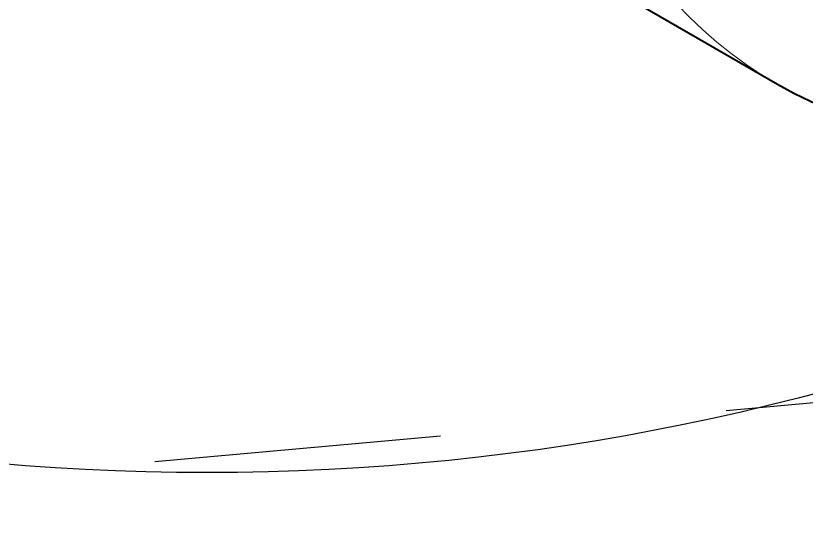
# Model space of a CAD drawing. Header units: inches. Extents: x -17.6 to 82.3, y -15.1 to 23.2.
# Drawn here: x -10.8097 to -10.4651, y 1.4548 to 1.6809 of the extents above; entities that cross this region are included whole.
import ezdxf

# ---------------------------------------------------------------- set-up
doc = ezdxf.new("R2010")
doc.units = ezdxf.units.IN
doc.header["$MEASUREMENT"] = 0
doc.linetypes.add('AI-Linetype-2', pattern=[0.25, 0.125, -0.125])
for name, color, linetype, lineweight in [('G-ANNO-TTLB', 7, 'Continuous', 0), ('TYVEK', 7, 'Continuous', 0), ('X-REF - TRACED', 7, 'Continuous', 0)]:
    doc.layers.add(name, color=color, linetype=linetype, lineweight=lineweight)

# ---------------------------------------------------------------- blocks, each defined once
blk = doc.blocks.new('Block_22')
at = {"layer": 'X-REF - TRACED', "color": 250, "lineweight": 40, "true_color": 0x231f20}
blk.add_open_spline([(-10.47765, 1.65097), (-10.32717, 1.56405), (-10.08331, 1.70494), (-9.93276, 1.96552), (-9.7824, 2.2261), (-9.78233, 2.50783), (-9.93282, 2.59475), (-9.93282, 2.59475), (-10.22737, 2.76481), (-10.22737, 2.76481), (-10.37779, 2.8516), (-10.62177, 2.71071), (-10.7722, 2.45019), (-10.92268, 2.18961), (-10.92268, 1.90795), (-10.7722, 1.82103), (-10.7722, 1.82103), (-10.47765, 1.65097), (-10.47765, 1.65097)], degree=3, knots=[0, 0, 0, 0, 1, 1, 1, 2, 2, 2, 3, 3, 3, 4, 4, 4, 5, 5, 5, 6, 6, 6, 6], dxfattribs=at)
at = {"layer": 'X-REF - TRACED', "color": 250, "lineweight": 20, "true_color": 0x231f20}
for points, knots in [([(-9.93282, 2.59475), (-10.08325, 2.68149), (-10.32723, 2.54065), (-10.47765, 2.28014), (-10.62808, 2.01956), (-10.62808, 1.73783), (-10.47765, 1.65097)], [0, 0, 0, 0, 1, 1, 1, 2, 2, 2, 2]), ([(-9.96224, 2.54362), (-10.09638, 2.62114), (-10.31397, 2.49552), (-10.44818, 2.26309), (-10.58232, 2.03066), (-10.58232, 1.77943), (-10.44818, 1.70191), (-10.31397, 1.62452), (-10.09638, 1.75014), (-9.96218, 1.98257), (-9.82798, 2.21493), (-9.82798, 2.46617), (-9.96224, 2.54362)], [0, 0, 0, 0, 1, 1, 1, 2, 2, 2, 3, 3, 3, 4, 4, 4, 4])]:
    blk.add_open_spline(points, degree=3, knots=knots, dxfattribs=at)

msp = doc.modelspace()

# ---------------------------------------------------------------- hatches: boundary and pattern name
at = {"layer": 'G-ANNO-TTLB', "true_color": 0xff00ff, "transparency": 33554687}
h = msp.add_hatch(color=6, dxfattribs=at)
edge = h.paths.add_edge_path()
edge.add_spline(control_points=[(24.62525, -11.0625), (24.62525, -11.0625), (-16.0625, -11.0625), (-16.0625, -11.0625), (-16.0625, -11.0625), (-16.0625, 23.0625), (-16.0625, 23.0625), (-16.0625, 23.0625), (24.62525, 23.0625), (24.62525, 23.0625), (24.62525, 23.0625), (24.62525, -11.0625), (24.62525, -11.0625)], knot_values=[0, 0, 0, 0, 1, 1, 1, 2, 2, 2, 3, 3, 3, 4, 4, 4, 4], degree=3, periodic=0)
edge = h.paths.add_edge_path()
edge.add_spline(control_points=[(-15.9375, 22.9375), (-15.9375, 22.9375), (-15.9375, -10.9375), (-15.9375, -10.9375), (-15.9375, -10.9375), (24.50025, -10.9375), (24.50025, -10.9375), (24.50025, -10.9375), (24.50025, 22.9375), (24.50025, 22.9375), (24.50025, 22.9375), (-15.9375, 22.9375), (-15.9375, 22.9375)], knot_values=[0, 0, 0, 0, 1, 1, 1, 2, 2, 2, 3, 3, 3, 4, 4, 4, 4], degree=3, periodic=0)
edge.add_line((-15.9375, 22.9375), (-15.9375, 22.9375))

# ---------------------------------------------------------------- linework, layer by layer
at = {"layer": 'G-ANNO-TTLB'}
for points in [[(24.62525, -11.0625), (24.62525, -11.0625), (-16.0625, -11.0625), (-16.0625, -11.0625), (-16.0625, -11.0625), (-16.0625, 23.0625), (-16.0625, 23.0625), (-16.0625, 23.0625), (24.62525, 23.0625), (24.62525, 23.0625), (24.62525, 23.0625), (24.62525, -11.0625), (24.62525, -11.0625)], [(-15.9375, 22.9375), (-15.9375, 22.9375), (-15.9375, -10.9375), (-15.9375, -10.9375), (-15.9375, -10.9375), (24.50025, -10.9375), (24.50025, -10.9375), (24.50025, -10.9375), (24.50025, 22.9375), (24.50025, 22.9375), (24.50025, 22.9375), (-15.9375, 22.9375), (-15.9375, 22.9375)]]:
    msp.add_open_spline(points, degree=3, knots=[0, 0, 0, 0, 1, 1, 1, 2, 2, 2, 3, 3, 3, 4, 4, 4, 4], dxfattribs=at)
at = {"layer": 'TYVEK', "color": 18, "linetype": 'AI-Linetype-2', "lineweight": 25, "true_color": 0x000000}
msp.add_line((-8.63251, 1.67567), (-10.78384, 1.48327), dxfattribs=at)
at = {"layer": 'TYVEK', "color": 18, "lineweight": 25, "true_color": 0x000000}
msp.add_circle((-10.72636, 2.51284), 1.03118, dxfattribs=at)

# ---------------------------------------------------------------- block references
at = {"layer": 'X-REF - TRACED'}
msp.add_blockref('Block_22', (0, 0), dxfattribs=at)

doc.saveas('drawing.dxf')
